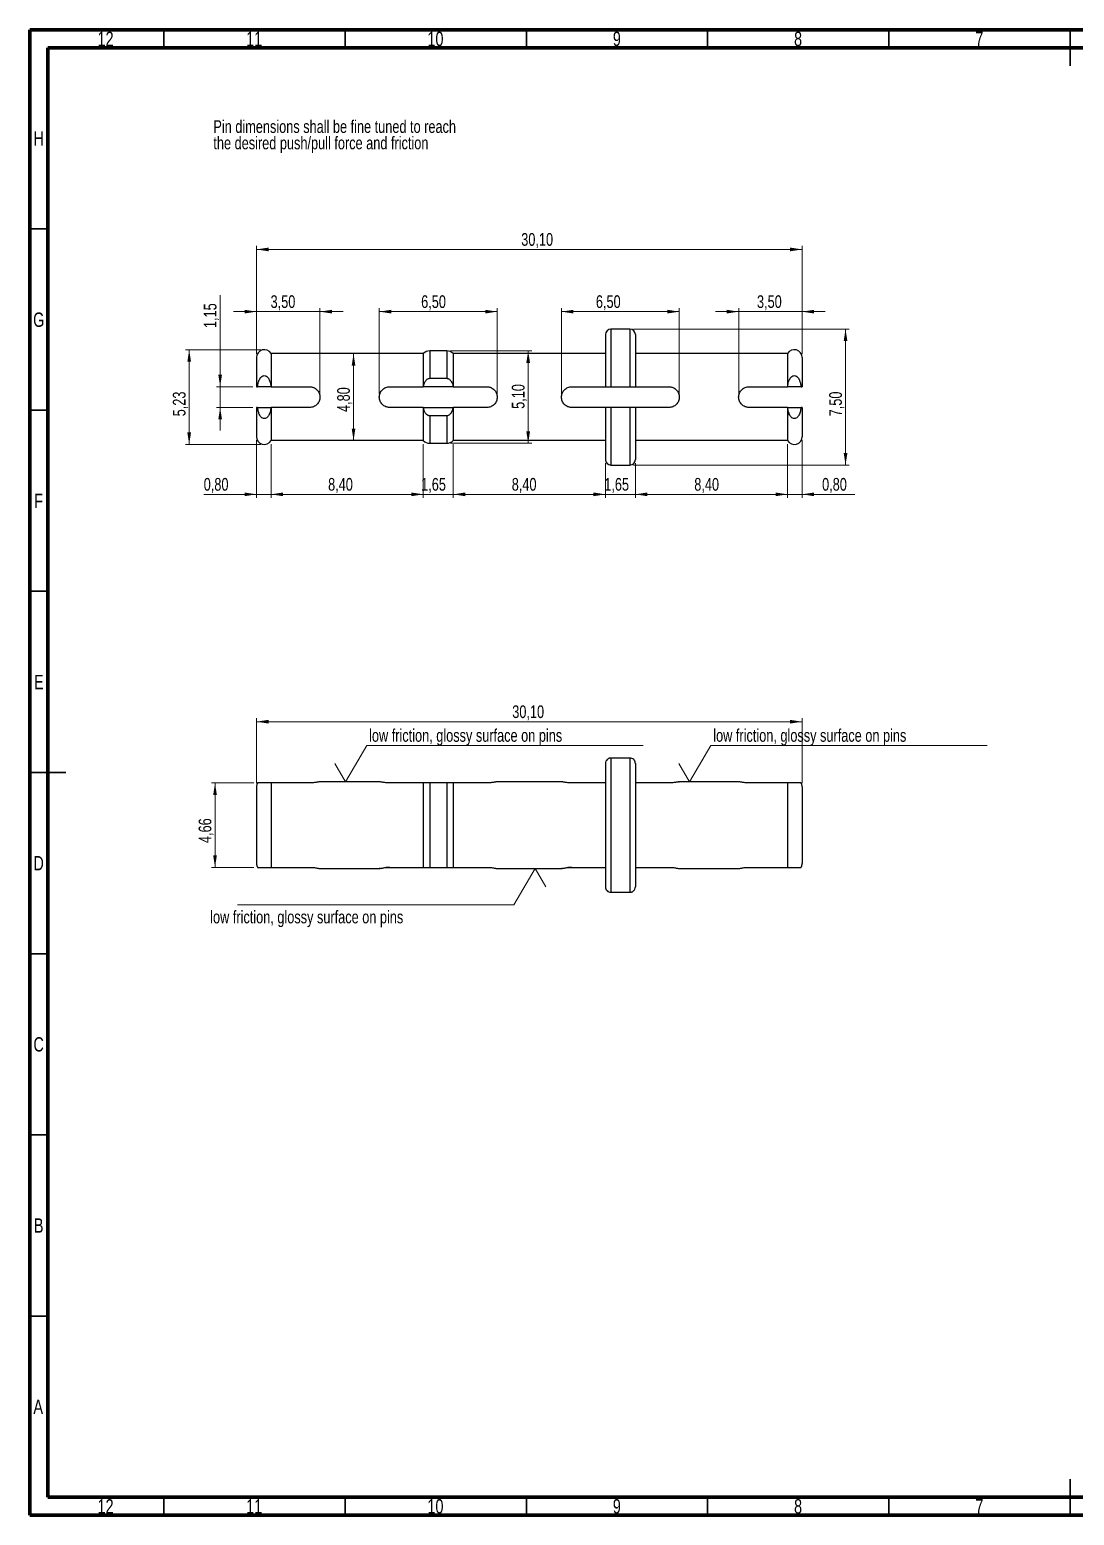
# Model space of a CAD drawing. Header units: millimetres. Extents: x 15 to 589, y 5 to 415.
# Drawn here: x 15 to 303.1, y 5 to 415 of the extents above; entities that cross this region are included whole.
import ezdxf

# ---------------------------------------------------------------- set-up
doc = ezdxf.new("R2010")
doc.units = ezdxf.units.MM
doc.styles.add('SLDTEXTSTYLE0', font='TXT', dxfattribs={"width": 0.75})
doc.dimstyles.new('SLDDIMSTYLE0', dxfattribs={"dimtxt": 3.5, "dimasz": 3.302, "dimexe": 0, "dimexo": 0.0625, "dimgap": 0.875, "dimtad": 1, "dimlfac": 0.2, "dimrnd": 1e-09, "dimzin": 12, "dimdsep": 46, "dimtxsty": 'SLDTEXTSTYLE0', "dimsah": 1, "dimcen": 0.09, "dimadec": 0, "dimazin": 3, "dimtfac": 1, "dimtofl": 0, "dimtmove": 0, "dimatfit": 3, "dimfxl": 0, "dimfrac": 2, "dimtolj": 1, "dimtzin": 12, "dimarcsym": 0})
doc.dimstyles.new('SLDDIMSTYLE1', dxfattribs={"dimtxt": 3.5, "dimasz": 3.302, "dimexe": 0, "dimexo": 0.0625, "dimgap": 0.875, "dimtad": 1, "dimlfac": 0.2, "dimrnd": 1e-09, "dimdsep": 46, "dimtxsty": 'SLDTEXTSTYLE0', "dimsah": 1, "dimcen": 0.09, "dimadec": 0, "dimazin": 2, "dimtfac": 1, "dimtmove": 0, "dimatfit": 0, "dimfxl": 0, "dimfrac": 2, "dimtolj": 1, "dimtzin": 12, "dimarcsym": 0})
doc.dimstyles.new('SLDDIMSTYLE2', dxfattribs={"dimtxt": 3.5, "dimasz": 3.302, "dimexe": 0, "dimexo": 0.0625, "dimgap": 0.875, "dimtad": 1, "dimlfac": 0.2, "dimrnd": 1e-09, "dimzin": 12, "dimdsep": 46, "dimtxsty": 'SLDTEXTSTYLE0', "dimsah": 1, "dimcen": 0.09, "dimadec": 0, "dimazin": 3, "dimtfac": 1, "dimtmove": 0, "dimatfit": 0, "dimfxl": 0, "dimfrac": 2, "dimtolj": 1, "dimtzin": 12, "dimarcsym": 0})

# ---------------------------------------------------------------- blocks, each defined once
blk = doc.blocks.new('SW_NOTE_0')
at = {"color": 0, "linetype": 'Continuous', "lineweight": 0, "char_height": 3.5, "attachment_point": 1, "style": 'SLDTEXTSTYLE0'}
for s, insert in [('Pin dimensions shall be fine tuned to reach', (0, 4.51)), ('the desired push/pull force and friction', (0, -0.01))]:
    blk.add_mtext(s, dxfattribs=dict(at, insert=insert))
blk = doc.blocks.new('_D')
at = {"color": 7, "linetype": 'Continuous', "lineweight": 0}
for p, q in [((77.57, 325.54), (77.57, 355.36)), ((77.57, 354.36), (228.07, 354.36)), ((228.07, 325.54), (228.07, 355.36))]:
    blk.add_line(p, q, dxfattribs=at)
at = {"color": 7, "linetype": 'Continuous', "lineweight": 18}
for points in [[(77.57, 354.36), (80.87, 353.85), (80.87, 354.87)], [(228.07, 354.36), (224.76, 354.87), (224.76, 353.85)]]:
    blk.add_solid(points, dxfattribs=at)
at = {"color": 7, "linetype": 'Continuous', "lineweight": 18, "insert": (150.59, 358.87), "char_height": 3.5, "attachment_point": 1, "style": 'SLDTEXTSTYLE0'}
blk.add_mtext('30,10', dxfattribs=at)
blk = doc.blocks.new('_D_1')
at = {"color": 7, "linetype": 'Continuous', "lineweight": 0}
for p, q in [((77.57, 301.68), (77.57, 285.77)), ((81.57, 300.61), (81.57, 285.77)), ((77.57, 286.77), (63, 286.77)), ((77.57, 286.77), (81.57, 286.77)), ((81.57, 286.77), (87.92, 286.77))]:
    blk.add_line(p, q, dxfattribs=at)
at = {"color": 7, "linetype": 'Continuous', "lineweight": 18}
for points in [[(77.57, 286.77), (74.26, 287.27), (74.26, 286.26)], [(81.57, 286.77), (84.87, 286.26), (84.87, 287.27)]]:
    blk.add_solid(points, dxfattribs=at)
at = {"color": 7, "linetype": 'Continuous', "lineweight": 18, "insert": (63, 291.28), "char_height": 3.5, "attachment_point": 1, "style": 'SLDTEXTSTYLE0'}
blk.add_mtext('0,80', dxfattribs=at)
blk = doc.blocks.new('_D_2')
at = {"color": 7, "linetype": 'Continuous', "lineweight": 0}
for p, q in [((81.57, 300.61), (81.57, 285.77)), ((123.57, 300.61), (123.57, 285.77)), ((81.57, 286.77), (123.57, 286.77))]:
    blk.add_line(p, q, dxfattribs=at)
at = {"color": 7, "linetype": 'Continuous', "lineweight": 18}
for points in [[(81.57, 286.77), (84.87, 286.26), (84.87, 287.27)], [(123.57, 286.77), (120.26, 287.27), (120.26, 286.26)]]:
    blk.add_solid(points, dxfattribs=at)
at = {"color": 7, "linetype": 'Continuous', "lineweight": 18, "insert": (97.31, 291.28), "char_height": 3.5, "attachment_point": 1, "style": 'SLDTEXTSTYLE0'}
blk.add_mtext('8,40', dxfattribs=at)
blk = doc.blocks.new('_D_3')
at = {"color": 7, "linetype": 'Continuous', "lineweight": 0}
for p, q in [((123.57, 300.61), (123.57, 285.77)), ((131.82, 300.61), (131.82, 285.77)), ((123.57, 286.77), (117.22, 286.77)), ((123.57, 286.77), (131.82, 286.77)), ((131.82, 286.77), (138.17, 286.77))]:
    blk.add_line(p, q, dxfattribs=at)
at = {"color": 7, "linetype": 'Continuous', "lineweight": 18}
for points in [[(123.57, 286.77), (120.26, 287.27), (120.26, 286.26)], [(131.82, 286.77), (135.12, 286.26), (135.12, 287.27)]]:
    blk.add_solid(points, dxfattribs=at)
at = {"color": 7, "linetype": 'Continuous', "lineweight": 18, "insert": (122.98, 291.28), "char_height": 3.5, "attachment_point": 1, "style": 'SLDTEXTSTYLE0'}
blk.add_mtext('1,65', dxfattribs=at)
blk = doc.blocks.new('_D_4')
at = {"color": 7, "linetype": 'Continuous', "lineweight": 0}
for p, q in [((131.82, 300.61), (131.82, 285.77)), ((173.82, 295.36), (173.82, 285.77)), ((131.82, 286.77), (173.82, 286.77))]:
    blk.add_line(p, q, dxfattribs=at)
at = {"color": 7, "linetype": 'Continuous', "lineweight": 18}
for points in [[(131.82, 286.77), (135.12, 286.26), (135.12, 287.27)], [(173.82, 286.77), (170.51, 287.27), (170.51, 286.26)]]:
    blk.add_solid(points, dxfattribs=at)
at = {"color": 7, "linetype": 'Continuous', "lineweight": 18, "insert": (147.97, 291.28), "char_height": 3.5, "attachment_point": 1, "style": 'SLDTEXTSTYLE0'}
blk.add_mtext('8,40', dxfattribs=at)
blk = doc.blocks.new('_D_5')
at = {"color": 7, "linetype": 'Continuous', "lineweight": 0}
for p, q in [((173.82, 295.36), (173.82, 285.77)), ((182.07, 295.36), (182.07, 285.77)), ((173.82, 286.77), (167.47, 286.77)), ((173.82, 286.77), (182.07, 286.77)), ((182.07, 286.77), (188.42, 286.77))]:
    blk.add_line(p, q, dxfattribs=at)
at = {"color": 7, "linetype": 'Continuous', "lineweight": 18}
for points in [[(173.82, 286.77), (170.51, 287.27), (170.51, 286.26)], [(182.07, 286.77), (185.37, 286.26), (185.37, 287.27)]]:
    blk.add_solid(points, dxfattribs=at)
at = {"color": 7, "linetype": 'Continuous', "lineweight": 18, "insert": (173.49, 291.28), "char_height": 3.5, "attachment_point": 1, "style": 'SLDTEXTSTYLE0'}
blk.add_mtext('1,65', dxfattribs=at)
blk = doc.blocks.new('_D_6')
at = {"color": 7, "linetype": 'Continuous', "lineweight": 0}
for p, q in [((224.07, 300.61), (224.07, 285.77)), ((182.07, 295.36), (182.07, 285.77)), ((182.07, 286.77), (224.07, 286.77))]:
    blk.add_line(p, q, dxfattribs=at)
at = {"color": 7, "linetype": 'Continuous', "lineweight": 18}
for points in [[(182.07, 286.77), (185.37, 286.26), (185.37, 287.27)], [(224.07, 286.77), (220.76, 287.27), (220.76, 286.26)]]:
    blk.add_solid(points, dxfattribs=at)
at = {"color": 7, "linetype": 'Continuous', "lineweight": 18, "insert": (198.32, 291.28), "char_height": 3.5, "attachment_point": 1, "style": 'SLDTEXTSTYLE0'}
blk.add_mtext('8,40', dxfattribs=at)
blk = doc.blocks.new('_D_7')
at = {"color": 7, "linetype": 'Continuous', "lineweight": 0}
for p, q in [((224.07, 300.61), (224.07, 285.77)), ((228.07, 301.68), (228.07, 285.77)), ((224.07, 286.77), (217.72, 286.77)), ((224.07, 286.77), (228.07, 286.77)), ((228.07, 286.77), (242.63, 286.77))]:
    blk.add_line(p, q, dxfattribs=at)
at = {"color": 7, "linetype": 'Continuous', "lineweight": 18}
for points in [[(224.07, 286.77), (220.76, 287.27), (220.76, 286.26)], [(228.07, 286.77), (231.37, 286.26), (231.37, 287.27)]]:
    blk.add_solid(points, dxfattribs=at)
at = {"color": 7, "linetype": 'Continuous', "lineweight": 18, "insert": (233.58, 291.28), "char_height": 3.5, "attachment_point": 1, "style": 'SLDTEXTSTYLE0'}
blk.add_mtext('0,80', dxfattribs=at)
blk = doc.blocks.new('_D_8')
at = {"color": 7, "linetype": 'Continuous', "lineweight": 0}
for p, q in [((181.57, 332.36), (241.05, 332.36)), ((240.05, 332.36), (240.05, 294.86)), ((181.57, 294.86), (241.05, 294.86))]:
    blk.add_line(p, q, dxfattribs=at)
at = {"color": 7, "linetype": 'Continuous', "lineweight": 18}
for points in [[(240.05, 332.36), (239.54, 329.06), (240.56, 329.06)], [(240.05, 294.86), (240.56, 298.16), (239.54, 298.16)]]:
    blk.add_solid(points, dxfattribs=at)
at = {"color": 7, "linetype": 'Continuous', "lineweight": 18, "insert": (235.54, 308.3), "char_height": 3.5, "attachment_point": 1, "rotation": 90, "style": 'SLDTEXTSTYLE0'}
blk.add_mtext('7,50', dxfattribs=at)
blk = doc.blocks.new('_D_9')
at = {"color": 7, "linetype": 'Continuous', "lineweight": 0}
for p, q in [((111.44, 314.61), (111.44, 338.19)), ((111.44, 337.19), (143.94, 337.19)), ((143.94, 314.61), (143.94, 338.19))]:
    blk.add_line(p, q, dxfattribs=at)
at = {"color": 7, "linetype": 'Continuous', "lineweight": 18}
for points in [[(111.44, 337.19), (114.74, 336.68), (114.74, 337.7)], [(143.94, 337.19), (140.64, 337.7), (140.64, 336.68)]]:
    blk.add_solid(points, dxfattribs=at)
at = {"color": 7, "linetype": 'Continuous', "lineweight": 18, "insert": (122.98, 341.7), "char_height": 3.5, "attachment_point": 1, "style": 'SLDTEXTSTYLE0'}
blk.add_mtext('6,50', dxfattribs=at)
blk = doc.blocks.new('_D_10')
at = {"color": 7, "linetype": 'Continuous', "lineweight": 0}
for p, q in [((161.69, 314.61), (161.69, 338.19)), ((161.69, 337.19), (194.19, 337.19)), ((194.19, 314.61), (194.19, 338.19))]:
    blk.add_line(p, q, dxfattribs=at)
at = {"color": 7, "linetype": 'Continuous', "lineweight": 18}
for points in [[(161.69, 337.19), (164.99, 336.68), (164.99, 337.7)], [(194.19, 337.19), (190.89, 337.7), (190.89, 336.68)]]:
    blk.add_solid(points, dxfattribs=at)
at = {"color": 7, "linetype": 'Continuous', "lineweight": 18, "insert": (171.18, 341.7), "char_height": 3.5, "attachment_point": 1, "style": 'SLDTEXTSTYLE0'}
blk.add_mtext('6,50', dxfattribs=at)
blk = doc.blocks.new('_D_11')
at = {"color": 7, "linetype": 'Continuous', "lineweight": 0}
for p, q in [((210.57, 337.19), (204.22, 337.19)), ((210.57, 314.61), (210.57, 338.19)), ((210.57, 337.19), (228.07, 337.19)), ((228.07, 325.54), (228.07, 338.19)), ((228.07, 337.19), (234.42, 337.19))]:
    blk.add_line(p, q, dxfattribs=at)
at = {"color": 7, "linetype": 'Continuous', "lineweight": 18}
for points in [[(210.57, 337.19), (207.26, 337.7), (207.26, 336.68)], [(228.07, 337.19), (231.37, 336.68), (231.37, 337.7)]]:
    blk.add_solid(points, dxfattribs=at)
at = {"color": 7, "linetype": 'Continuous', "lineweight": 18, "insert": (215.62, 341.7), "char_height": 3.5, "attachment_point": 1, "style": 'SLDTEXTSTYLE0'}
blk.add_mtext('3,50', dxfattribs=at)
blk = doc.blocks.new('_D_12')
at = {"color": 7, "linetype": 'Continuous', "lineweight": 0}
for p, q in [((77.57, 337.19), (71.22, 337.19)), ((77.57, 325.54), (77.57, 338.19)), ((77.57, 337.19), (95.07, 337.19)), ((95.07, 314.61), (95.07, 338.19)), ((95.07, 337.19), (101.42, 337.19))]:
    blk.add_line(p, q, dxfattribs=at)
at = {"color": 7, "linetype": 'Continuous', "lineweight": 18}
for points in [[(77.57, 337.19), (74.26, 337.7), (74.26, 336.68)], [(95.07, 337.19), (98.37, 336.68), (98.37, 337.7)]]:
    blk.add_solid(points, dxfattribs=at)
at = {"color": 7, "linetype": 'Continuous', "lineweight": 18, "insert": (81.44, 341.7), "char_height": 3.5, "attachment_point": 1, "style": 'SLDTEXTSTYLE0'}
blk.add_mtext('3,50', dxfattribs=at)
blk = doc.blocks.new('_D_13')
at = {"color": 7, "linetype": 'Continuous', "lineweight": 0}
for p, q in [((67.53, 316.48), (67.53, 341.71)), ((76.57, 316.48), (66.53, 316.48)), ((67.53, 316.48), (67.53, 310.73)), ((76.57, 310.73), (66.53, 310.73)), ((67.53, 310.73), (67.53, 304.38))]:
    blk.add_line(p, q, dxfattribs=at)
at = {"color": 7, "linetype": 'Continuous', "lineweight": 18}
for points in [[(67.53, 316.48), (68.04, 319.79), (67.02, 319.79)], [(67.53, 310.73), (67.02, 307.43), (68.04, 307.43)]]:
    blk.add_solid(points, dxfattribs=at)
at = {"color": 7, "linetype": 'Continuous', "lineweight": 18, "insert": (63.02, 332.66), "char_height": 3.5, "attachment_point": 1, "rotation": 90, "style": 'SLDTEXTSTYLE0'}
blk.add_mtext('1,15', dxfattribs=at)
blk = doc.blocks.new('_D_14')
at = {"color": 7, "linetype": 'Continuous', "lineweight": 0}
for p, q in [((131.03, 326.36), (153.5, 326.36)), ((152.5, 326.36), (152.5, 300.86)), ((131.03, 300.86), (153.5, 300.86))]:
    blk.add_line(p, q, dxfattribs=at)
at = {"color": 7, "linetype": 'Continuous', "lineweight": 18}
for points in [[(152.5, 326.36), (151.99, 323.06), (153.01, 323.06)], [(152.5, 300.86), (153.01, 304.16), (151.99, 304.16)]]:
    blk.add_solid(points, dxfattribs=at)
at = {"color": 7, "linetype": 'Continuous', "lineweight": 18, "insert": (147.99, 310.36), "char_height": 3.5, "attachment_point": 1, "rotation": 90, "style": 'SLDTEXTSTYLE0'}
blk.add_mtext('5,10', dxfattribs=at)
blk = doc.blocks.new('_D_15')
at = {"color": 7, "linetype": 'Continuous', "lineweight": 0}
blk.add_line((104.33, 325.61), (104.33, 301.61), dxfattribs=at)
at = {"color": 7, "linetype": 'Continuous', "lineweight": 18}
for points in [[(104.33, 325.61), (103.82, 322.31), (104.83, 322.31)], [(104.33, 301.61), (104.83, 304.91), (103.82, 304.91)]]:
    blk.add_solid(points, dxfattribs=at)
at = {"color": 7, "linetype": 'Continuous', "lineweight": 18, "insert": (99.81, 309.5), "char_height": 3.5, "attachment_point": 1, "rotation": 90, "style": 'SLDTEXTSTYLE0'}
blk.add_mtext('4,80', dxfattribs=at)
blk = doc.blocks.new('_D_16')
at = {"color": 7, "linetype": 'Continuous', "lineweight": 0}
for p, q in [((78.71, 326.68), (57.99, 326.68)), ((58.99, 326.68), (58.99, 300.53)), ((78.71, 300.53), (57.99, 300.53))]:
    blk.add_line(p, q, dxfattribs=at)
at = {"color": 7, "linetype": 'Continuous', "lineweight": 18}
for points in [[(58.99, 326.68), (58.48, 323.38), (59.5, 323.38)], [(58.99, 300.53), (59.5, 303.84), (58.48, 303.84)]]:
    blk.add_solid(points, dxfattribs=at)
at = {"color": 7, "linetype": 'Continuous', "lineweight": 18, "insert": (54.48, 308.3), "char_height": 3.5, "attachment_point": 1, "rotation": 90, "style": 'SLDTEXTSTYLE0'}
blk.add_mtext('5,23', dxfattribs=at)
blk = doc.blocks.new('_D_17')
at = {"color": 7, "linetype": 'Continuous', "lineweight": 0}
for p, q in [((77.57, 207.02), (77.57, 225.02)), ((77.57, 224.02), (228.07, 224.02)), ((228.07, 207.02), (228.07, 225.02))]:
    blk.add_line(p, q, dxfattribs=at)
at = {"color": 7, "linetype": 'Continuous', "lineweight": 18}
for points in [[(77.57, 224.02), (80.87, 223.51), (80.87, 224.53)], [(228.07, 224.02), (224.76, 224.53), (224.76, 223.51)]]:
    blk.add_solid(points, dxfattribs=at)
at = {"color": 7, "linetype": 'Continuous', "lineweight": 18, "insert": (148.11, 228.53), "char_height": 3.5, "attachment_point": 1, "style": 'SLDTEXTSTYLE0'}
blk.add_mtext('30,10', dxfattribs=at)
blk = doc.blocks.new('_D_18')
at = {"color": 7, "linetype": 'Continuous', "lineweight": 0}
for p, q in [((76.85, 207.12), (65.12, 207.12)), ((66.12, 207.12), (66.12, 183.82)), ((76.85, 183.82), (65.12, 183.82))]:
    blk.add_line(p, q, dxfattribs=at)
at = {"color": 7, "linetype": 'Continuous', "lineweight": 18}
for points in [[(66.12, 207.12), (65.61, 203.82), (66.62, 203.82)], [(66.12, 183.82), (66.62, 187.12), (65.61, 187.12)]]:
    blk.add_solid(points, dxfattribs=at)
at = {"color": 7, "linetype": 'Continuous', "lineweight": 18, "insert": (61.6, 190.53), "char_height": 3.5, "attachment_point": 1, "rotation": 90, "style": 'SLDTEXTSTYLE0'}
blk.add_mtext('4,66', dxfattribs=at)
blk = doc.blocks.new('SW_SFSYMBOL_0')
at = {"color": 0, "linetype": 'Continuous', "lineweight": 0}
for p, q in [((-6.54, -10), (-0.65, 0)), ((-0.65, 0), (75.56, 0)), ((-6.54, -10), (-9.49, -5))]:
    blk.add_line(p, q, dxfattribs=at)
at = {"color": 0, "linetype": 'Continuous', "lineweight": 0, "insert": (0, 4.51), "char_height": 3.5, "attachment_point": 1, "style": 'SLDTEXTSTYLE0'}
blk.add_mtext('low friction, glossy surface on pins', dxfattribs=at)
blk = doc.blocks.new('SW_SFSYMBOL_1')
at = {"color": 0, "linetype": 'Continuous', "lineweight": 0}
for p, q in [((-6.54, -10), (-0.65, 0)), ((-0.65, 0), (75.56, 0)), ((-6.54, -10), (-9.49, -5))]:
    blk.add_line(p, q, dxfattribs=at)
at = {"color": 0, "linetype": 'Continuous', "lineweight": 0, "insert": (0, 4.51), "char_height": 3.5, "attachment_point": 1, "style": 'SLDTEXTSTYLE0'}
blk.add_mtext('low friction, glossy surface on pins', dxfattribs=at)
blk = doc.blocks.new('SW_SFSYMBOL_2')
at = {"color": 0, "linetype": 'Continuous', "lineweight": 0}
for p, q in [((89.66, 16.11), (83.76, 6.11)), ((89.66, 16.11), (92.61, 11.11)), ((83.76, 6.11), (7.56, 6.11))]:
    blk.add_line(p, q, dxfattribs=at)
at = {"color": 0, "linetype": 'Continuous', "lineweight": 0, "insert": (0, 4.51), "char_height": 3.5, "attachment_point": 1, "style": 'SLDTEXTSTYLE0'}
blk.add_mtext('low friction, glossy surface on pins', dxfattribs=at)

msp = doc.modelspace()

# ---------------------------------------------------------------- linework, layer by layer
at = {"color": 7, "linetype": 'Continuous', "lineweight": 70}
for p, q in [((15, 5), (15, 415)), ((15, 415), (589, 415)), ((20, 10), (20, 410)), ((20, 410), (584, 410)), ((584, 10), (20, 10)), ((589, 5), (15, 5))]:
    msp.add_line(p, q, dxfattribs=at)
at = {"color": 7, "linetype": 'Continuous', "lineweight": 35}
for p, q in [((52, 410), (52, 415)), ((102, 410), (102, 415)), ((152, 410), (152, 415)), ((202, 410), (202, 415)), ((252, 410), (252, 415)), ((302, 415), (302, 405)), ((302, 410), (302, 415)), ((20, 360), (15, 360)), ((20, 310), (15, 310)), ((20, 260), (15, 260)), ((15, 210), (25, 210)), ((20, 210), (15, 210)), ((20, 160), (15, 160)), ((20, 110), (15, 110)), ((20, 60), (15, 60)), ((302, 5), (302, 15)), ((52, 10), (52, 5)), ((102, 10), (102, 5)), ((152, 10), (152, 5)), ((202, 10), (202, 5)), ((252, 10), (252, 5)), ((302, 10), (302, 5))]:
    msp.add_line(p, q, dxfattribs=at)
at = {"color": 7, "linetype": 'Continuous', "lineweight": 25}
for p, q in [((180.566, 332.359), (175.316, 332.359)), ((173.816, 330.859), (173.816, 316.484)), ((182.066, 330.859), (182.066, 316.484)), ((77.566, 324.541), (77.566, 316.484)), ((123.566, 325.609), (81.566, 325.609)), ((81.566, 325.609), (81.566, 316.484)), ((123.566, 325.609), (123.566, 316.484)), ((130.031, 326.359), (125.351, 326.359)), ((173.816, 325.609), (131.816, 325.609)), ((131.816, 325.609), (131.816, 316.484)), ((224.066, 325.609), (182.066, 325.609)), ((224.066, 325.609), (224.066, 316.484)), ((228.066, 324.541), (228.066, 316.484)), ((81.566, 316.484), (77.851, 316.484)), ((81.566, 316.484), (92.191, 316.484)), ((114.316, 316.484), (123.566, 316.484)), ((131.816, 316.484), (123.566, 316.484)), ((125.351, 318.788), (130.031, 318.788)), ((131.816, 316.484), (141.066, 316.484)), ((164.566, 316.484), (173.816, 316.484)), ((175.316, 316.484), (180.566, 316.484)), ((182.066, 316.484), (191.316, 316.484)), ((213.441, 316.484), (224.066, 316.484)), ((227.781, 316.484), (224.066, 316.484)), ((77.566, 310.734), (77.566, 302.676)), ((77.851, 310.734), (81.566, 310.734)), ((81.566, 310.734), (81.566, 301.609)), ((92.191, 310.734), (81.566, 310.734)), ((123.566, 310.734), (114.316, 310.734)), ((123.566, 310.734), (131.816, 310.734)), ((123.566, 310.734), (123.566, 301.609)), ((130.031, 308.429), (125.351, 308.429)), ((131.816, 310.734), (131.816, 301.609)), ((141.066, 310.734), (131.816, 310.734)), ((173.816, 310.734), (164.566, 310.734)), ((173.816, 310.734), (173.816, 296.359)), ((180.566, 310.734), (175.316, 310.734)), ((182.066, 310.734), (182.066, 296.359)), ((191.316, 310.734), (182.066, 310.734)), ((224.066, 310.734), (213.441, 310.734)), ((224.066, 310.734), (224.066, 301.609)), ((224.066, 310.734), (227.781, 310.734)), ((228.066, 310.734), (228.066, 302.676)), ((123.566, 301.609), (81.566, 301.609)), ((125.351, 300.859), (130.031, 300.859)), ((173.816, 301.609), (131.816, 301.609)), ((224.066, 301.609), (182.066, 301.609)), ((175.316, 294.859), (180.566, 294.859)), ((175.316, 213.997), (175.316, 176.94)), ((180.566, 213.997), (175.316, 213.997)), ((180.566, 213.997), (180.566, 176.94)), ((173.816, 212.477), (173.816, 178.46)), ((182.066, 212.477), (182.066, 178.46)), ((77.566, 206.016), (77.566, 184.921)), ((81.566, 207.119), (81.566, 195.468)), ((92.191, 207.119), (81.566, 207.119)), ((111.441, 207.468), (95.066, 207.468)), ((123.566, 207.119), (114.316, 207.119)), ((123.566, 207.119), (123.566, 195.468)), ((125.351, 207.119), (125.351, 183.818)), ((130.031, 207.119), (125.351, 207.119)), ((130.031, 207.119), (130.031, 183.818)), ((131.816, 207.119), (131.816, 195.468)), ((141.066, 207.119), (131.816, 207.119)), ((161.691, 207.468), (143.941, 207.468)), ((173.816, 207.119), (164.566, 207.119)), ((191.316, 207.119), (182.066, 207.119)), ((210.566, 207.468), (194.191, 207.468)), ((224.066, 207.119), (213.441, 207.119)), ((224.066, 207.119), (224.066, 195.468)), ((228.066, 206.016), (228.066, 184.921)), ((81.566, 195.468), (81.566, 183.818)), ((123.566, 195.468), (123.566, 183.818)), ((131.816, 195.468), (131.816, 183.818)), ((224.066, 195.468), (224.066, 183.818)), ((81.566, 183.818), (92.191, 183.818)), ((95.066, 183.468), (111.441, 183.468)), ((114.316, 183.818), (123.566, 183.818)), ((125.351, 183.818), (130.031, 183.818)), ((131.816, 183.818), (141.066, 183.818)), ((143.941, 183.468), (161.691, 183.468)), ((164.566, 183.818), (173.816, 183.818)), ((182.066, 183.818), (191.316, 183.818)), ((194.191, 183.468), (210.566, 183.468)), ((213.441, 183.818), (224.066, 183.818)), ((175.316, 176.94), (180.566, 176.94))]:
    msp.add_line(p, q, dxfattribs=at)
at = {"color": 8, "linetype": 'Continuous', "lineweight": 25}
for p, q in [((175.316, 332.359), (175.316, 316.484)), ((180.566, 332.359), (180.566, 316.484)), ((125.351, 326.359), (125.351, 318.788)), ((130.031, 326.359), (130.031, 318.788)), ((125.351, 308.429), (125.351, 300.859)), ((130.031, 308.429), (130.031, 300.859)), ((175.316, 310.734), (175.316, 294.859)), ((180.566, 310.734), (180.566, 294.859))]:
    msp.add_line(p, q, dxfattribs=at)
at = {"color": 7, "linetype": 'Continuous', "lineweight": 25}
for centre, radius, start, end in [((175.316, 330.859), 1.5, 90, 180), ((180.566, 330.859), 1.5, 0, 90), ((79.708, 324.541), 2.142, 29.8831, 180), ((125.351, 323.859), 2.5, 90, 135.573), ((130.031, 323.859), 2.5, 44.427, 90), ((225.924, 324.541), 2.142, 0, 150.1169), ((79.708, 302.676), 2.142, 180, 330.1169), ((125.351, 303.359), 2.5, 224.427, 270), ((130.031, 303.359), 2.5, 270, 315.573), ((225.924, 302.676), 2.142, 209.8831, 0), ((175.316, 296.359), 1.5, 180, 270), ((180.566, 296.359), 1.5, 270, 0)]:
    msp.add_arc(centre, radius, start, end, dxfattribs=at)
for points, knots in [([(77.566, 316.484), (77.57, 316.484), (77.577, 316.484), (77.638, 316.484), (77.725, 316.484), (77.81, 316.484), (77.851, 316.484)], [0, 0, 0, 0, 0.2643203, 0.5191357, 0.7643767, 1, 1, 1, 1]), ([(77.851, 316.484), (77.886, 316.71), (77.953, 317.146), (78.107, 317.764), (78.307, 318.311), (78.548, 318.774), (78.852, 319.168), (79.234, 319.462), (79.708, 319.581), (80.183, 319.462), (80.564, 319.168), (80.869, 318.774), (81.158, 318.219), (81.412, 317.445), (81.513, 316.816), (81.566, 316.484)], [0, 0, 0, 0, 0.0892853, 0.1718107, 0.2480723, 0.3160017, 0.3744757, 0.4413542, 0.500058, 0.5587308, 0.6256411, 0.6840861, 0.7520446, 0.8686534, 1, 1, 1, 1]), ([(92.191, 316.484), (92.317, 316.479), (92.568, 316.47), (92.939, 316.393), (93.355, 316.252), (93.8, 316.014), (94.38, 315.537), (94.915, 314.741), (95.141, 313.609), (94.915, 312.476), (94.38, 311.681), (93.8, 311.203), (93.3, 310.938), (92.757, 310.765), (92.38, 310.744), (92.191, 310.734)], [0, 0, 0, 0, 0.0418561, 0.0833853, 0.1253478, 0.1878592, 0.250712, 0.3754632, 0.5000585, 0.6246537, 0.7494049, 0.8122294, 0.8747691, 0.9374303, 1, 1, 1, 1]), ([(114.316, 310.734), (114.19, 310.738), (113.939, 310.748), (113.568, 310.824), (113.152, 310.966), (112.707, 311.203), (112.127, 311.68), (111.592, 312.476), (111.366, 313.609), (111.592, 314.741), (112.127, 315.537), (112.707, 316.015), (113.207, 316.279), (113.75, 316.452), (114.127, 316.473), (114.316, 316.484)], [0, 0, 0, 0, 0.0418561, 0.0833853, 0.1253478, 0.1878592, 0.250712, 0.3754632, 0.5000585, 0.6246537, 0.7494049, 0.8122294, 0.8747691, 0.9374303, 1, 1, 1, 1]), ([(123.566, 316.484), (123.612, 316.663), (123.7, 317.009), (123.884, 317.492), (124.098, 317.911), (124.342, 318.257), (124.628, 318.535), (124.964, 318.744), (125.226, 318.774), (125.351, 318.788)], [0, 0, 0, 0, 0.1780558, 0.3431564, 0.4966456, 0.6295669, 0.7486999, 0.8798765, 1, 1, 1, 1]), ([(130.031, 318.788), (130.093, 318.785), (130.218, 318.778), (130.404, 318.724), (130.585, 318.638), (130.801, 318.491), (131.04, 318.257), (131.332, 317.842), (131.614, 317.246), (131.746, 316.747), (131.816, 316.484)], [0, 0, 0, 0, 0.0596345, 0.1205233, 0.1842122, 0.2520194, 0.3710365, 0.5039303, 0.7380726, 1, 1, 1, 1]), ([(141.066, 316.484), (141.192, 316.479), (141.443, 316.47), (141.814, 316.393), (142.23, 316.252), (142.675, 316.014), (143.255, 315.537), (143.79, 314.741), (144.016, 313.609), (143.79, 312.476), (143.255, 311.681), (142.675, 311.203), (142.175, 310.938), (141.632, 310.765), (141.255, 310.744), (141.066, 310.734)], [0, 0, 0, 0, 0.0418561, 0.0833853, 0.1253478, 0.1878592, 0.250712, 0.3754632, 0.5000585, 0.6246537, 0.7494049, 0.8122294, 0.8747691, 0.9374303, 1, 1, 1, 1]), ([(164.566, 310.734), (164.44, 310.738), (164.189, 310.748), (163.818, 310.824), (163.402, 310.966), (162.957, 311.203), (162.377, 311.68), (161.842, 312.476), (161.616, 313.609), (161.842, 314.741), (162.377, 315.537), (162.957, 316.015), (163.457, 316.279), (164, 316.452), (164.377, 316.473), (164.566, 316.484)], [0, 0, 0, 0, 0.0418561, 0.0833853, 0.1253478, 0.1878592, 0.250712, 0.3754632, 0.5000585, 0.6246537, 0.7494049, 0.8122294, 0.8747691, 0.9374303, 1, 1, 1, 1]), ([(173.816, 316.484), (173.821, 316.484), (173.83, 316.484), (173.898, 316.484), (173.994, 316.484), (174.113, 316.484), (174.335, 316.483), (174.727, 316.484), (175.122, 316.484), (175.316, 316.484)], [0, 0, 0, 0, 0.1151256, 0.2228567, 0.32318385, 0.41610341, 0.50161932, 0.754731, 1, 1, 1, 1]), ([(180.566, 316.484), (180.643, 316.484), (180.798, 316.484), (181.026, 316.484), (181.246, 316.484), (181.451, 316.484), (181.707, 316.484), (181.992, 316.485), (182.04, 316.484), (182.066, 316.484)], [0, 0, 0, 0, 0.0977135, 0.1966303, 0.2968041, 0.398284, 0.5011137, 0.7277386, 1, 1, 1, 1]), ([(191.316, 316.484), (191.442, 316.479), (191.693, 316.47), (192.064, 316.393), (192.48, 316.252), (192.925, 316.014), (193.505, 315.537), (194.04, 314.741), (194.266, 313.609), (194.04, 312.476), (193.505, 311.681), (192.925, 311.203), (192.425, 310.938), (191.882, 310.765), (191.505, 310.744), (191.316, 310.734)], [0, 0, 0, 0, 0.0418561, 0.0833853, 0.1253478, 0.1878592, 0.250712, 0.3754632, 0.5000585, 0.6246537, 0.7494049, 0.8122294, 0.8747691, 0.9374303, 1, 1, 1, 1]), ([(213.441, 310.734), (213.315, 310.738), (213.064, 310.748), (212.693, 310.824), (212.277, 310.966), (211.832, 311.203), (211.252, 311.68), (210.717, 312.476), (210.491, 313.609), (210.717, 314.741), (211.252, 315.537), (211.832, 316.015), (212.332, 316.279), (212.875, 316.452), (213.252, 316.473), (213.441, 316.484)], [0, 0, 0, 0, 0.0418561, 0.0833853, 0.1253478, 0.1878592, 0.250712, 0.3754632, 0.5000585, 0.6246537, 0.7494049, 0.8122294, 0.8747691, 0.9374303, 1, 1, 1, 1]), ([(224.066, 316.484), (224.101, 316.71), (224.168, 317.146), (224.322, 317.764), (224.522, 318.311), (224.763, 318.774), (225.068, 319.168), (225.449, 319.462), (225.924, 319.581), (226.398, 319.462), (226.78, 319.168), (227.084, 318.774), (227.373, 318.219), (227.627, 317.445), (227.728, 316.816), (227.781, 316.484)], [0, 0, 0, 0, 0.0892853, 0.1718107, 0.2480723, 0.3160017, 0.3744757, 0.4413542, 0.500058, 0.5587308, 0.6256411, 0.6840861, 0.7520446, 0.8686534, 1, 1, 1, 1]), ([(227.781, 316.484), (227.822, 316.484), (227.907, 316.484), (227.995, 316.484), (228.055, 316.484), (228.062, 316.484), (228.066, 316.484)], [0, 0, 0, 0, 0.2356233, 0.4808643, 0.7356797, 1, 1, 1, 1]), ([(77.851, 310.734), (77.81, 310.734), (77.725, 310.734), (77.638, 310.733), (77.577, 310.734), (77.57, 310.734), (77.566, 310.734)], [0, 0, 0, 0, 0.23562333, 0.48086432, 0.7356797, 1, 1, 1, 1]), ([(81.566, 310.734), (81.531, 310.507), (81.464, 310.072), (81.31, 309.454), (81.11, 308.906), (80.869, 308.444), (80.564, 308.05), (80.183, 307.755), (79.709, 307.636), (79.234, 307.755), (78.853, 308.049), (78.548, 308.444), (78.259, 308.998), (78.005, 309.772), (77.904, 310.401), (77.851, 310.734)], [0, 0, 0, 0, 0.08928528, 0.17181074, 0.24807231, 0.31600171, 0.37447574, 0.44135417, 0.50005801, 0.5587308, 0.62564111, 0.68408606, 0.75204461, 0.86865337, 1, 1, 1, 1]), ([(125.351, 308.429), (125.289, 308.432), (125.164, 308.439), (124.979, 308.493), (124.797, 308.579), (124.581, 308.726), (124.342, 308.961), (124.05, 309.375), (123.768, 309.971), (123.636, 310.47), (123.566, 310.734)], [0, 0, 0, 0, 0.0596345, 0.1205233, 0.1842122, 0.2520194, 0.3710365, 0.5039303, 0.7380726, 1, 1, 1, 1]), ([(131.816, 310.734), (131.77, 310.554), (131.682, 310.209), (131.499, 309.725), (131.284, 309.307), (131.04, 308.96), (130.754, 308.682), (130.418, 308.473), (130.156, 308.443), (130.031, 308.429)], [0, 0, 0, 0, 0.1780558, 0.3431564, 0.4966456, 0.6295669, 0.7486999, 0.8798765, 1, 1, 1, 1]), ([(175.316, 310.734), (175.239, 310.734), (175.084, 310.734), (174.856, 310.733), (174.636, 310.734), (174.431, 310.734), (174.175, 310.734), (173.89, 310.733), (173.842, 310.733), (173.816, 310.734)], [0, 0, 0, 0, 0.0977135, 0.1966303, 0.2968041, 0.398284, 0.5011137, 0.7277386, 1, 1, 1, 1]), ([(182.066, 310.734), (182.061, 310.734), (182.052, 310.733), (181.984, 310.733), (181.888, 310.733), (181.769, 310.733), (181.547, 310.734), (181.155, 310.733), (180.76, 310.734), (180.566, 310.734)], [0, 0, 0, 0, 0.1151256, 0.2228567, 0.3231838, 0.4161034, 0.5016193, 0.754731, 1, 1, 1, 1]), ([(227.781, 310.734), (227.746, 310.507), (227.679, 310.072), (227.525, 309.454), (227.326, 308.906), (227.084, 308.444), (226.78, 308.05), (226.398, 307.755), (225.924, 307.636), (225.449, 307.755), (225.068, 308.049), (224.763, 308.444), (224.474, 308.998), (224.22, 309.772), (224.119, 310.401), (224.066, 310.734)], [0, 0, 0, 0, 0.0892853, 0.1718107, 0.2480723, 0.3160017, 0.3744757, 0.4413542, 0.500058, 0.5587308, 0.6256411, 0.6840861, 0.7520446, 0.8686534, 1, 1, 1, 1]), ([(228.066, 310.734), (228.062, 310.734), (228.055, 310.734), (227.995, 310.733), (227.907, 310.734), (227.822, 310.734), (227.781, 310.734)], [0, 0, 0, 0, 0.2643203, 0.51913568, 0.76437667, 1, 1, 1, 1]), ([(175.316, 213.997), (175.239, 213.993), (175.084, 213.986), (174.856, 213.929), (174.636, 213.839), (174.431, 213.712), (174.175, 213.489), (173.89, 213.089), (173.842, 212.693), (173.816, 212.477)], [0, 0, 0, 0, 0.0977135, 0.1966303, 0.2968041, 0.398284, 0.5011137, 0.7277386, 1, 1, 1, 1]), ([(182.066, 212.477), (182.061, 212.568), (182.052, 212.744), (181.984, 212.991), (181.888, 213.208), (181.769, 213.394), (181.547, 213.651), (181.155, 213.929), (180.76, 213.974), (180.566, 213.997)], [0, 0, 0, 0, 0.1151256, 0.2228567, 0.3231838, 0.4161034, 0.5016193, 0.754731, 1, 1, 1, 1]), ([(77.851, 207.119), (77.81, 207.038), (77.725, 206.874), (77.638, 206.605), (77.577, 206.317), (77.57, 206.118), (77.566, 206.016)], [0, 0, 0, 0, 0.23562333, 0.48086432, 0.7356797, 1, 1, 1, 1]), ([(81.566, 207.119), (81.531, 207.119), (81.464, 207.118), (81.31, 207.117), (81.11, 207.12), (80.869, 207.119), (80.564, 207.119), (80.183, 207.12), (79.709, 207.119), (79.234, 207.12), (78.853, 207.119), (78.548, 207.119), (78.259, 207.12), (78.005, 207.117), (77.904, 207.118), (77.851, 207.119)], [0, 0, 0, 0, 0.08928528, 0.17181074, 0.24807231, 0.31600171, 0.37447574, 0.44135417, 0.50005801, 0.5587308, 0.62564111, 0.68408606, 0.75204461, 0.86865337, 1, 1, 1, 1]), ([(95.066, 207.468), (95.061, 207.467), (95.052, 207.465), (94.976, 207.447), (94.834, 207.415), (94.597, 207.363), (94.236, 207.295), (93.8, 207.226), (93.3, 207.168), (92.757, 207.127), (92.38, 207.122), (92.191, 207.119)], [0, 0, 0, 0, 0.0834311, 0.1663016, 0.2500572, 0.3749649, 0.5001246, 0.6254441, 0.7501952, 0.8751889, 1, 1, 1, 1]), ([(114.316, 207.119), (114.19, 207.12), (113.939, 207.122), (113.568, 207.141), (113.152, 207.174), (112.707, 207.226), (112.271, 207.295), (111.91, 207.363), (111.645, 207.421), (111.472, 207.461), (111.452, 207.466), (111.441, 207.468)], [0, 0, 0, 0, 0.0834927, 0.1663335, 0.2500385, 0.3747336, 0.5001097, 0.6252133, 0.7501775, 0.8752163, 1, 1, 1, 1]), ([(125.351, 207.119), (125.289, 207.119), (125.164, 207.119), (124.979, 207.119), (124.797, 207.12), (124.581, 207.12), (124.342, 207.119), (124.05, 207.12), (123.768, 207.118), (123.636, 207.119), (123.566, 207.119)], [0, 0, 0, 0, 0.0596345, 0.1205233, 0.1842122, 0.2520194, 0.3710365, 0.5039303, 0.7380726, 1, 1, 1, 1]), ([(131.816, 207.119), (131.77, 207.119), (131.682, 207.119), (131.499, 207.119), (131.284, 207.12), (131.04, 207.119), (130.754, 207.12), (130.418, 207.119), (130.156, 207.119), (130.031, 207.119)], [0, 0, 0, 0, 0.1780558, 0.3431564, 0.4966456, 0.6295669, 0.7486999, 0.8798765, 1, 1, 1, 1]), ([(143.941, 207.468), (143.936, 207.467), (143.927, 207.465), (143.851, 207.447), (143.709, 207.415), (143.472, 207.363), (143.111, 207.295), (142.675, 207.226), (142.175, 207.168), (141.632, 207.127), (141.255, 207.122), (141.066, 207.119)], [0, 0, 0, 0, 0.0834311, 0.1663016, 0.2500572, 0.3749649, 0.5001246, 0.6254441, 0.7501952, 0.8751889, 1, 1, 1, 1]), ([(164.566, 207.119), (164.44, 207.12), (164.189, 207.122), (163.818, 207.141), (163.402, 207.174), (162.957, 207.226), (162.521, 207.295), (162.16, 207.363), (161.895, 207.421), (161.722, 207.461), (161.702, 207.466), (161.691, 207.468)], [0, 0, 0, 0, 0.08349272, 0.16633348, 0.25003851, 0.37473359, 0.50010966, 0.62521325, 0.75017752, 0.87521635, 1, 1, 1, 1]), ([(193.971, 207.418), (194.015, 207.428), (194.103, 207.447), (194.174, 207.464), (194.203, 207.471), (194.154, 207.459), (193.934, 207.408), (193.505, 207.318), (192.925, 207.226), (192.425, 207.168), (191.882, 207.127), (191.505, 207.122), (191.316, 207.119)], [0, 0, 0, 0, 0.0670397, 0.1334104, 0.2002697, 0.3001633, 0.400351, 0.5996521, 0.7000198, 0.7999325, 0.9000394, 1, 1, 1, 1]), ([(213.441, 207.119), (213.315, 207.12), (213.064, 207.122), (212.693, 207.141), (212.277, 207.174), (211.832, 207.226), (211.396, 207.295), (211.035, 207.363), (210.77, 207.421), (210.597, 207.461), (210.577, 207.466), (210.566, 207.468)], [0, 0, 0, 0, 0.0834927, 0.1663335, 0.2500385, 0.3747336, 0.5001097, 0.6252133, 0.7501775, 0.8752163, 1, 1, 1, 1]), ([(227.781, 207.119), (227.746, 207.119), (227.679, 207.118), (227.525, 207.117), (227.326, 207.12), (227.084, 207.119), (226.78, 207.119), (226.398, 207.12), (225.924, 207.119), (225.449, 207.12), (225.068, 207.119), (224.763, 207.119), (224.474, 207.12), (224.22, 207.117), (224.119, 207.118), (224.066, 207.119)], [0, 0, 0, 0, 0.0892853, 0.1718107, 0.2480723, 0.3160017, 0.3744757, 0.4413542, 0.500058, 0.5587308, 0.6256411, 0.6840861, 0.7520446, 0.8686534, 1, 1, 1, 1]), ([(228.066, 206.016), (228.062, 206.118), (228.055, 206.317), (227.995, 206.605), (227.907, 206.874), (227.822, 207.038), (227.781, 207.119)], [0, 0, 0, 0, 0.2643203, 0.51913568, 0.76437667, 1, 1, 1, 1]), ([(77.566, 184.921), (77.57, 184.819), (77.577, 184.62), (77.638, 184.332), (77.725, 184.063), (77.81, 183.898), (77.851, 183.818)], [0, 0, 0, 0, 0.2643203, 0.5191357, 0.7643767, 1, 1, 1, 1]), ([(227.781, 183.818), (227.822, 183.898), (227.907, 184.063), (227.995, 184.332), (228.055, 184.62), (228.062, 184.819), (228.066, 184.921)], [0, 0, 0, 0, 0.2356233, 0.4808643, 0.7356797, 1, 1, 1, 1]), ([(77.851, 183.818), (77.886, 183.818), (77.953, 183.819), (78.107, 183.819), (78.307, 183.817), (78.548, 183.818), (78.852, 183.817), (79.234, 183.817), (79.708, 183.818), (80.183, 183.817), (80.564, 183.817), (80.869, 183.818), (81.158, 183.817), (81.412, 183.82), (81.513, 183.819), (81.566, 183.818)], [0, 0, 0, 0, 0.0892853, 0.1718107, 0.2480723, 0.3160017, 0.3744757, 0.4413542, 0.500058, 0.5587308, 0.6256411, 0.6840861, 0.7520446, 0.8686534, 1, 1, 1, 1]), ([(92.191, 183.818), (92.317, 183.817), (92.568, 183.814), (92.939, 183.796), (93.355, 183.763), (93.8, 183.711), (94.236, 183.642), (94.597, 183.574), (94.862, 183.516), (95.035, 183.476), (95.056, 183.471), (95.066, 183.468)], [0, 0, 0, 0, 0.08349272, 0.16633348, 0.25003851, 0.37473359, 0.50010966, 0.62521325, 0.75017752, 0.87521635, 1, 1, 1, 1]), ([(111.661, 183.519), (111.617, 183.509), (111.529, 183.489), (111.458, 183.472), (111.429, 183.465), (111.478, 183.477), (111.698, 183.528), (112.127, 183.619), (112.707, 183.711), (113.207, 183.769), (113.75, 183.81), (114.127, 183.815), (114.316, 183.818)], [0, 0, 0, 0, 0.0670397, 0.1334103, 0.2002697, 0.3001632, 0.400351, 0.599652, 0.7000198, 0.7999325, 0.9000394, 1, 1, 1, 1]), ([(114.316, 183.818), (114.19, 183.817), (113.939, 183.814), (113.567, 183.796), (113.332, 183.776), (113.214, 183.766)], [0, 0, 0, 0, 0.3339194, 0.6652314, 1, 1, 1, 1]), ([(123.566, 183.818), (123.612, 183.818), (123.7, 183.818), (123.884, 183.818), (124.098, 183.817), (124.342, 183.817), (124.628, 183.817), (124.964, 183.818), (125.226, 183.818), (125.351, 183.818)], [0, 0, 0, 0, 0.1780558, 0.3431564, 0.4966456, 0.6295669, 0.7486999, 0.8798765, 1, 1, 1, 1]), ([(130.031, 183.818), (130.093, 183.818), (130.218, 183.818), (130.404, 183.818), (130.585, 183.817), (130.801, 183.817), (131.04, 183.817), (131.332, 183.817), (131.614, 183.818), (131.746, 183.818), (131.816, 183.818)], [0, 0, 0, 0, 0.0596345, 0.1205233, 0.1842122, 0.2520194, 0.3710365, 0.5039303, 0.7380726, 1, 1, 1, 1]), ([(141.066, 183.818), (141.192, 183.817), (141.443, 183.814), (141.814, 183.796), (142.23, 183.763), (142.675, 183.711), (143.111, 183.642), (143.472, 183.574), (143.737, 183.516), (143.91, 183.476), (143.931, 183.471), (143.941, 183.468)], [0, 0, 0, 0, 0.0834927, 0.1663335, 0.2500385, 0.3747336, 0.5001097, 0.6252133, 0.7501775, 0.8752163, 1, 1, 1, 1]), ([(161.911, 183.519), (161.867, 183.509), (161.779, 183.489), (161.708, 183.472), (161.679, 183.465), (161.728, 183.477), (161.948, 183.528), (162.377, 183.619), (162.957, 183.711), (163.457, 183.769), (164, 183.81), (164.377, 183.815), (164.566, 183.818)], [0, 0, 0, 0, 0.0670397, 0.1334104, 0.2002697, 0.3001633, 0.400351, 0.5996521, 0.7000198, 0.7999325, 0.9000394, 1, 1, 1, 1]), ([(164.566, 183.818), (164.44, 183.817), (164.189, 183.814), (163.817, 183.796), (163.582, 183.776), (163.464, 183.766)], [0, 0, 0, 0, 0.3339194, 0.6652314, 1, 1, 1, 1]), ([(191.316, 183.818), (191.442, 183.817), (191.693, 183.814), (192.064, 183.796), (192.48, 183.763), (192.925, 183.711), (193.361, 183.642), (193.722, 183.574), (193.987, 183.516), (194.16, 183.476), (194.181, 183.471), (194.191, 183.468)], [0, 0, 0, 0, 0.08349272, 0.16633348, 0.25003851, 0.37473359, 0.50010966, 0.62521325, 0.75017752, 0.87521635, 1, 1, 1, 1]), ([(210.566, 183.468), (210.571, 183.47), (210.58, 183.472), (210.657, 183.49), (210.798, 183.522), (211.035, 183.574), (211.396, 183.642), (211.832, 183.711), (212.332, 183.769), (212.875, 183.81), (213.252, 183.815), (213.441, 183.818)], [0, 0, 0, 0, 0.0834311, 0.1663016, 0.2500572, 0.3749649, 0.5001246, 0.6254441, 0.7501952, 0.8751889, 1, 1, 1, 1]), ([(224.066, 183.818), (224.101, 183.818), (224.168, 183.819), (224.322, 183.819), (224.522, 183.817), (224.763, 183.818), (225.068, 183.817), (225.449, 183.817), (225.924, 183.818), (226.398, 183.817), (226.78, 183.817), (227.084, 183.818), (227.373, 183.817), (227.627, 183.82), (227.728, 183.819), (227.781, 183.818)], [0, 0, 0, 0, 0.08928528, 0.17181074, 0.24807231, 0.31600171, 0.37447574, 0.44135417, 0.50005801, 0.5587308, 0.62564111, 0.68408606, 0.75204461, 0.86865337, 1, 1, 1, 1]), ([(173.816, 178.46), (173.821, 178.369), (173.83, 178.193), (173.898, 177.946), (173.994, 177.729), (174.113, 177.543), (174.335, 177.285), (174.727, 177.007), (175.122, 176.962), (175.316, 176.94)], [0, 0, 0, 0, 0.1151256, 0.2228567, 0.3231838, 0.4161034, 0.5016193, 0.754731, 1, 1, 1, 1]), ([(180.566, 176.94), (180.643, 176.944), (180.798, 176.951), (181.026, 177.007), (181.246, 177.098), (181.451, 177.224), (181.707, 177.447), (181.992, 177.848), (182.04, 178.244), (182.066, 178.46)], [0, 0, 0, 0, 0.0977135, 0.1966303, 0.2968041, 0.398284, 0.5011137, 0.7277386, 1, 1, 1, 1])]:
    msp.add_open_spline(points, degree=3, knots=knots, dxfattribs=at)

# ---------------------------------------------------------------- block references
at = {"color": 7, "linetype": 'Continuous', "lineweight": 0}
for name, p in [('SW_NOTE_0', (65.665, 385.503)), ('SW_SFSYMBOL_1', (108.618, 217.468)), ('SW_SFSYMBOL_0', (203.558, 217.468)), ('SW_SFSYMBOL_2', (64.782, 167.358))]:
    msp.add_blockref(name, p, dxfattribs=at)

# ---------------------------------------------------------------- texts
at = {"color": 7, "linetype": 'Continuous', "lineweight": 0, "attachment_point": 2, "style": 'SLDTEXTSTYLE0'}
for s, insert, char_height in [('12', (35.92, 414.452), 3.9687), ('11', (76.92, 414.452), 3.9687), ('10', (126.92, 414.452), 3.9687), ('9', (176.96, 414.452), 3.969), ('8', (226.96, 414.452), 3.969), ('7', (276.96, 414.452), 3.969), ('H', (17.49, 386.952), 3.969), ('G', (17.487, 336.952), 3.969), ('F', (17.458, 286.952), 3.969), ('E', (17.508, 236.952), 3.969), ('D', (17.453, 186.952), 3.969), ('C', (17.459, 136.952), 3.969), ('B', (17.471, 86.952), 3.969), ('A', (17.34, 36.952), 3.969), ('12', (35.92, 9.452), 3.9687), ('11', (76.92, 9.452), 3.9687), ('10', (126.92, 9.452), 3.9687), ('9', (176.96, 9.452), 3.969), ('8', (226.96, 9.452), 3.969), ('7', (276.96, 9.452), 3.969)]:
    msp.add_mtext(s, dxfattribs=dict(at, insert=insert, char_height=char_height))

# ---------------------------------------------------------------- dimensions: what is measured, and where the dimension line sits
at = {"color": 7, "linetype": 'Continuous', "lineweight": 18}
for base, p1, p2, dimstyle, picture, middle in [((228.066, 354.359), (77.566, 324.541), (228.066, 324.541), 'SLDDIMSTYLE0', '_D', (156.405, 354.359)), ((95.066, 337.189), (77.566, 324.541), (95.066, 313.609), 'SLDDIMSTYLE2', '_D_12', (85.965, 337.189)), ((143.941, 337.189), (111.441, 313.609), (143.941, 313.609), 'SLDDIMSTYLE0', '_D_9', (127.51, 337.189)), ((194.191, 337.189), (161.691, 313.609), (194.191, 313.609), 'SLDDIMSTYLE0', '_D_10', (175.706, 337.189)), ((228.066, 337.189), (210.566, 313.609), (228.066, 324.541), 'SLDDIMSTYLE2', '_D_11', (220.148, 337.189)), ((81.566, 286.767), (77.566, 302.676), (81.566, 301.609), 'SLDDIMSTYLE1', '_D_1', (67.528, 286.767)), ((123.566, 286.767), (81.566, 301.609), (123.566, 301.609), 'SLDDIMSTYLE0', '_D_2', (101.84, 286.767)), ((131.816, 286.767), (123.566, 301.609), (131.816, 301.609), 'SLDDIMSTYLE2', '_D_3', (127.51, 286.767)), ((173.816, 286.767), (131.816, 301.609), (173.816, 296.359), 'SLDDIMSTYLE0', '_D_4', (152.499, 286.767)), ((224.066, 286.767), (182.066, 296.359), (224.066, 301.609), 'SLDDIMSTYLE0', '_D_6', (202.844, 286.767)), ((228.066, 286.767), (224.066, 301.609), (228.066, 302.676), 'SLDDIMSTYLE1', '_D_7', (238.104, 286.767)), ((182.066, 286.767), (173.816, 296.359), (182.066, 296.359), 'SLDDIMSTYLE2', '_D_5', (178.012, 286.767)), ((228.066, 224.023), (77.566, 206.016), (228.066, 206.016), 'SLDDIMSTYLE0', '_D_17', (153.928, 224.023))]:
    dim = msp.add_linear_dim(base=base, p1=p1, p2=p2, dimstyle=dimstyle, dxfattribs=at)
    dim.commit()
    dim.dimension.update_dxf_attribs({"geometry": picture, "text_midpoint": middle, "dimtype": 160})
for base, p1, p2, dimstyle, picture, middle in [((67.528, 310.734), (77.566, 316.484), (77.566, 310.734), 'SLDDIMSTYLE2', '_D_13', (67.528, 337.189)), ((240.052, 294.859), (180.566, 332.359), (180.566, 294.859), 'SLDDIMSTYLE0', '_D_8', (240.052, 312.823)), ((58.99, 300.534), (79.708, 326.684), (79.708, 300.534), 'SLDDIMSTYLE0', '_D_16', (58.99, 312.823)), ((104.325, 301.609), (123.566, 325.609), (123.566, 301.609), 'SLDDIMSTYLE2', '_D_15', (104.325, 314.024)), ((152.499, 300.859), (130.031, 326.359), (130.031, 300.859), 'SLDDIMSTYLE0', '_D_14', (152.499, 314.882)), ((66.115, 183.818), (77.851, 207.119), (77.851, 183.818), 'SLDDIMSTYLE2', '_D_18', (66.115, 195.06))]:
    dim = msp.add_linear_dim(base=base, p1=p1, p2=p2, angle=90, dimstyle=dimstyle, dxfattribs=at)
    dim.commit()
    dim.dimension.update_dxf_attribs({"geometry": picture, "text_midpoint": middle, "dimtype": 160})

doc.saveas('drawing.dxf')
